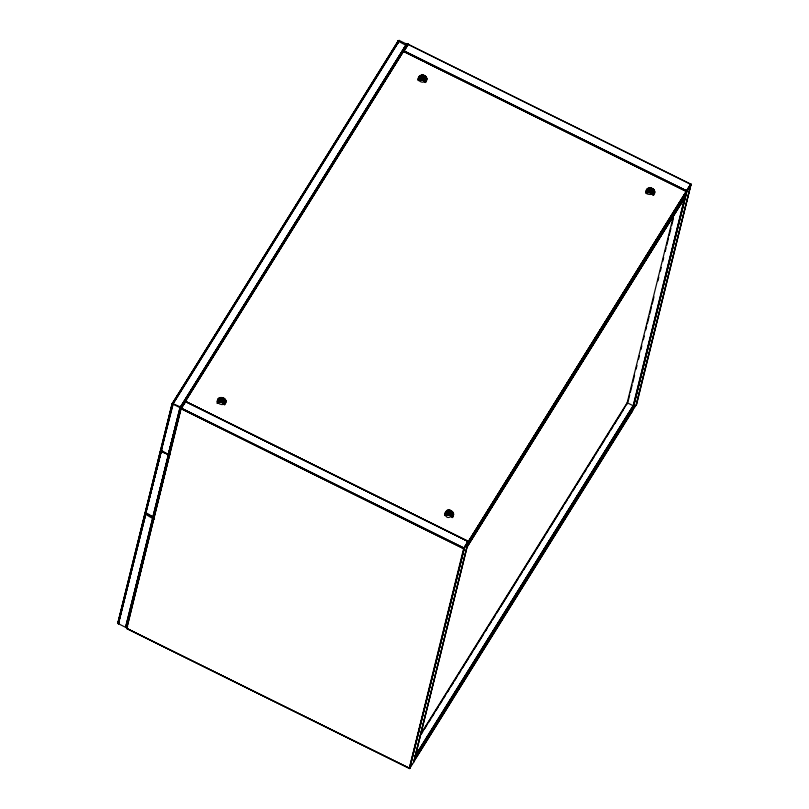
<?xml version="1.0" encoding="UTF-8"?>
<svg xmlns="http://www.w3.org/2000/svg" width="809" height="809" viewBox="0 0 809 809"><rect width="100%" height="100%" fill="white"/><g stroke="black" fill="none" stroke-linecap="round" stroke-linejoin="round"><path stroke-width="1.21" d="M418.435 80.657L420.761 79.818L421.924 75.095L421.428 79.818L423.35 80.344L425.221 82.022L426.394 77.31C424.492 73.215 416.382 75.318 418.87 80.01C420.771 84.106 428.881 82.002 426.394 77.31L425.221 82.022L426.394 77.31M647.281 188.649L646.108 193.361L648.434 192.532L649.607 187.809C635.348 197.639 667.192 195.626 649.607 187.809L649.101 192.532L651.599 193.381L653.156 195.272M409.435 768.216L126.76 628.553L180.973 407.999L185.443 401.355L468.421 541.514L413.874 761.936L409.576 768.55L464.336 548.199L468.381 541.706M629.139 415.674L632.416 411.245L686.962 190.975L403.63 50.714L403.731 51.564L422.935 61.079M409.253 768.368L463.628 548.644L468.138 541.312L463.628 548.644L181.054 408.697M413.783 761.087L413.915 761.866M632.051 411.002L636.531 404.136M636.491 404.045L691.028 184.25L407.766 44.131L180.973 408.09L172.175 403.782L398.149 40.966L399.171 40.45L406.735 44.141L407.069 45.628L181.964 406.937M690.785 184.139L686.244 191.42L425.2 62.192M422.47 77.077L422.591 75.106C423.461 76.319 427.061 82.326 426.04 76.804L425.17 78.19L425.605 76.349L424.725 77.613L425.089 75.955L424.442 77.381L424.523 75.621L424.128 77.199L423.906 75.368L423.805 77.067L423.259 75.186C423.946 77.603 420.377 77.057 420.761 79.818L422.268 79.029L424.068 75.995M650.143 189.791L650.264 187.809C650.8 190.135 654.956 191.248 652.893 194.736L654.066 190.014L653.257 192.411L653.712 189.518L652.843 190.904L653.278 189.063L652.398 190.327L652.762 188.669L652.115 190.085L652.196 188.335L651.801 189.903L651.579 188.072L651.478 189.771L650.932 187.9C651.528 190.439 647.615 190.924 650.264 187.809L650.446 189.71M425.413 78.069L423.926 80.678L425.281 77.775M653.318 190.863L652.105 193.786L651.872 192.744L653.136 190.793L651.599 193.381L651.649 192.643L652.964 190.489M225.954 401.345C225.65 406.452 216.792 405.066 217.52 400.202C218.956 394.711 228.704 398.513 225.367 403.711M453.576 514.615C445.668 499.092 440.733 525.951 453.576 514.615L453 516.971M118.701 622.849L118.225 623.618L118.013 622.242L144.872 513.725C167.069 528.044 143.739 508.446 145.59 514.352L118.225 623.618L125.739 627.4L127.195 626.54L125.739 627.4M169.496 455.285L160.445 450.805L145.195 512.582L145.741 513.725L152.83 517.224L154.185 516.799M399.171 40.45L172.55 404.085L161.042 450.593L173.338 403.428L172.115 403.61L160.829 449.207C159.717 453.03 172.853 455.538 168.909 453.505L168.403 454.304L180.245 407.888L406.593 44.05L180.579 407.018L172.307 403.357L173.338 403.428L399.494 40.531M421.59 77.725L421.924 75.095L421.732 77.533L422.591 75.106L422.773 77.007M425.221 82.022L425.483 80.091M653.156 192.805L652.893 194.736L654.066 190.014M415.452 756.182L415.128 755.677L415.452 756.182L633.204 405.744L627.187 402.751L420.447 734.501M407.817 44.111L185.14 401.365L468.553 541.625L691.007 184.482L407.716 44.171M633.538 406.209L633.204 405.744L415.189 755.717M468.553 541.625L690.755 184.088L686.244 191.42L686.558 190.782M425.635 78.16L424.412 80.121L424.867 81.527C426.919 79.221 418.445 79.828 422.905 76.481L421.428 79.818L423.238 76.825L421.428 79.818L421.489 78.119L422.763 76.046M650.567 189.154L649.101 192.532L648.434 192.532L649.607 187.809L649.263 190.439L650.517 188.436M425.574 79.434L426.04 76.804L425.332 78.503M653.257 192.148L653.712 189.518L653.005 191.207M424.786 80.253L426.05 78.261L424.786 80.253L424.867 81.527L425.089 80.303M653.369 190.873L652.084 192.835L652.539 194.241L653.055 192.926L652.539 194.241C652.59 191.652 646.502 191.925 650.436 188.76M425.605 76.349L423.35 80.344L424.351 77.563L422.733 80.081L424.037 77.381L422.864 79.383M652.691 189.336L650.406 192.795L651.71 190.095L650.537 192.087M422.187 77.199L422.591 75.106L421.934 77.351M649.86 189.913L650.264 187.809L649.607 190.064M422.268 79.029L422.086 79.909L424.401 76.258L422.561 79.201L422.733 80.081M651.741 188.709L649.758 192.623L651.457 189.953M425.534 79.13L426.04 76.804L425.453 78.817M653.207 191.844L653.712 189.518L653.126 191.521M117.962 622.465L119.469 619.805L117.952 622.91L144.942 513.614L146.085 513.533L144.922 513.675M117.983 623.112L145.954 512.734L145.195 512.795L160.516 450.694L161.658 450.613L169.617 455.093M160.951 449.025L161.395 449.713L160.769 449.875L172.236 403.418M161.669 449.905L145.468 513.513L161.365 450.502L160.495 450.977L145.286 513.189L145.954 512.734M145.367 513.361L161.527 449.814M160.94 450.441L172.428 404.004L398.999 40.46M118.225 623.618L146.095 512.825M145.307 514.19L118.498 623.83L118.994 623.021M160.87 451.27L145.741 513.725L146.237 512.906C144.214 510.853 146.833 512.957 144.993 513.968L118.033 623.304L118.569 622.738M172.55 404.085L161.315 450.805L161.81 449.986M153.589 518.185L126.619 627.197L127.124 626.601L125.911 627.43L152.668 517.861C153.589 515.454 155.591 520.541 152.011 517.173M169.496 453.677C168.575 453.546 171.488 453.262 168.565 455.083L153.164 517.315L168.242 454.941L168.757 454.132L169.597 454.992M180.245 407.888L168.403 454.304L179.922 407.746L406.078 44.849C410.557 47.964 394.529 39.226 398.149 40.966M125.911 627.43L169.394 454.638M153.336 517.305L169.172 454.405M168.909 454.385L180.397 407.948L406.957 44.404M126.265 627.38L153.72 517.436M153.518 517.264L169.293 454.516M169.081 454.345L180.549 407.999M153.862 517.082L169.162 455.265M169.435 454.162L180.842 408.07L407.129 44.97M126.517 628.431L181.014 407.938M126.609 628.482L181.297 407.908L180.437 406.937L180.973 408.09L464.336 548.199L180.973 407.999M217.085 402.033L217.672 399.676M217.338 401.537L217.914 399.171M218.258 398.726L217.095 403.438C219.209 401.224 223.426 402.144 224.568 404.955M217.52 403.044L218.683 398.331M218.025 402.72L219.188 397.998M218.582 402.467L219.755 397.745M220.372 397.573L219.199 402.295L221.818 402.478L223.951 403.924L225.124 399.201M219.846 402.215L221.009 397.492M220.503 402.215L221.676 397.492M221.17 402.306L222.344 397.583M221.818 402.478L222.991 397.755M222.435 402.73L223.608 398.018M223.011 403.064L224.174 398.352M223.517 403.469L224.68 398.746M224.305 404.419L225.478 399.697M224.862 403.772L225.731 400.233M225.013 404.328L225.893 400.789M397.249 43.807L397.886 41.35M397.411 43.544L398.008 41.148M398.038 43.008L398.635 40.571M398.21 42.938L398.817 40.501L172.327 403.924L160.86 450.269L161.395 449.713L160.789 449.44M417.849 80.172L418.587 77.28M418.253 79.14L418.829 76.784M418.304 79.869L419.173 76.329M418.728 79.474L419.608 75.935M418.941 80.324L420.104 75.611M419.507 80.071L420.67 75.358M420.114 79.899L421.287 75.186M423.35 80.344L424.786 77.533M425.483 82.558L426.646 77.836M426.222 80.758L426.808 78.392M426.242 81.871L426.869 78.958M444.606 515.272L445.344 512.38M444.717 515.424L445.587 511.885M445.061 514.969L445.931 511.43M445.486 514.575L446.366 511.035M445.193 515.758L446.861 510.712M445.698 515.434L447.428 510.459M448.044 510.287L446.871 515.009L446.265 515.181M453.151 512.41L451.978 517.133L449.491 515.191L446.871 515.009L447.519 514.918L448.682 510.206M447.519 514.918L448.186 514.928L449.349 510.206M448.186 514.928L448.843 515.009L450.016 510.297M452.797 511.915L451.624 516.627L449.491 515.191L450.664 510.469M450.107 515.444L451.28 510.732M450.684 515.778L451.847 511.055M451.189 516.172L452.362 511.46M452.241 517.669L453.404 512.946M452.696 517.042L453.566 513.503M453.04 516.415L453.627 514.059M409.445 768.51L464.245 548.31L409.698 768.54M631.94 411.427L413.793 761.35L467.015 546.257M413.945 761.633L468.411 541.474L185.312 401.325M645.926 191.854L646.502 189.488M645.976 192.582L646.846 189.043M646.613 193.038L647.776 188.315M647.18 192.785L648.343 188.062M647.787 192.613L648.96 187.89M652.61 189.276L651.023 193.058L652.459 190.246M653.45 194.089L654.319 190.55M653.611 194.645L654.481 191.106M653.763 195.111L654.542 191.662M626.783 404.409L673.816 214.345M627.905 402.225L629.726 394.873M630.332 392.426L632.153 385.064M632.759 382.617L634.58 375.265M636.096 369.137L637.007 365.456M638.523 359.327L639.434 355.657M640.95 349.518L641.861 345.847M643.377 339.719L644.288 336.038M645.804 329.91L646.715 326.239M647.321 323.782L649.142 316.43M649.748 313.983L651.569 306.621M652.175 304.174L653.996 296.822M657.939 280.885L658.85 277.204M660.366 271.076L661.277 267.405M662.793 261.277L663.704 257.596M665.22 251.468L666.131 247.797M666.737 245.339L668.558 237.988M669.164 235.54L670.985 228.178M671.591 225.731L673.401 218.379M633.073 406.26L684.738 197.527M633.214 406.361L684.91 197.477M413.996 761.37L632.284 411.285L686.962 190.975M690.906 184.159L636.279 404.187M691.048 184.28L636.501 404.712L633.791 408.221M145.59 514.352L118.347 623.739L118.842 622.94M126.093 626.53L125.577 627.339L152.83 517.932L154.185 516.577M145.6 513.624L161.163 451.432M161.163 450.704L172.843 404.237M154.499 516.294L152.83 517.224L168.403 455.012L169.364 453.657M168.403 454.304L180.083 407.827L406.735 44.141M125.577 627.339L152.992 518.003M152.83 517.224L168.565 455.083M424.867 81.527L425.251 80.283M652.539 194.241L652.924 192.997M182.399 406.705C176.726 415.604 190.499 393.477 183.694 404.621M650.719 189.346L649.101 192.532L649.951 191.743M467.289 546.702L685.385 196.729L589.539 349.872M467.086 546.813L685.385 196.729M632.274 411.326L686.669 191.248L403.59 51.189M403.893 51.169C417.545 29.205 394.853 66.449 407.675 44.232M468.098 541.342L463.628 548.644L463.931 547.996L463.628 548.644L180.983 408.515M181.145 408.666L181.418 408.13L181.105 408.788M652.641 190.6L653.278 189.063M420.761 79.818L421.489 78.119M648.434 192.532L649.162 190.823M403.731 51.564L404.035 50.906M463.628 548.644L463.931 547.996M422.561 79.201L424.27 76.127M650.234 191.915L651.376 189.862L650.406 192.795M651.518 188.517L649.101 192.532L650.476 188.993M425.038 77.654L423.926 80.678M653.359 189.286L651.023 193.058M421.823 78.685L423.046 76.633M422.804 76.289L421.651 78.503M154.438 516.415L153.346 516.425L153.922 516.597M172.175 403.782L398.463 40.683M172.691 404.156L399.333 40.47M407.099 44.758L180.7 408.039L169.263 454.274L169.748 453.657M161.274 449.602L160.769 449.875L161.021 449.248M160.566 451.038L161.395 449.713L160.799 450.087M161.011 451.351L161.507 450.552M168.565 454.365L169.061 453.566M169.597 454.031L170.062 453.424M145.236 513.007L145.448 512.168M144.932 513.897L146.328 511.389M145.438 514.271L145.933 513.472M423.512 79.717L425.332 76.784M152.992 517.295L153.791 516.577M153.599 517.325L126.083 627.42L126.679 626.702M153.821 517.558L126.437 627.299L126.811 626.702M117.942 622.687L118.134 622.05M118.266 622.394L117.952 622.91L118.205 622.283M126.517 628.158L127.67 626.308M649.182 190.631L650.527 188.396M649.324 191.217L650.578 189.195M649.496 191.399L651.569 188.578M651.184 192.421L653.005 189.498M468.542 541.484L686.487 191.328M468.451 541.312L686.426 191.278M467.491 545.701L500.842 492.196M502.167 490.052L504.836 485.774M506.171 483.64L538.855 431.197M540.179 429.063L542.849 424.776M544.184 422.642L565.531 388.391M566.856 386.257L569.526 381.969M570.861 379.836L588.204 352.006M466.965 546.803L685.041 196.87M421.337 733.682L534.982 551.334M536.327 549.19L565.734 501.984M567.079 499.841L569.748 495.553M571.083 493.409L596.486 452.646M597.821 450.502L600.5 446.204M601.835 444.06L627.238 403.297M421.368 734.006L422.702 731.872M424.705 728.656L426.707 725.451M428.709 722.235L430.701 719.029M432.036 716.885L434.039 713.68M436.041 710.464L438.043 707.258M440.045 704.042L442.048 700.837M443.383 698.693L445.375 695.487M447.377 692.271L449.379 689.066M451.382 685.85L453.384 682.644M454.719 680.5L456.711 677.295M458.713 674.079L460.715 670.873M462.718 667.658L464.72 664.452M466.055 662.308L468.724 658.03M470.049 655.887L472.719 651.609M474.054 649.465L476.723 645.188M478.058 643.044L483.388 634.489M485.39 631.273L487.392 628.067M489.394 624.851L491.397 621.646M492.732 619.502L495.401 615.224M496.726 613.08L499.396 608.803M500.731 606.659L518.073 578.839M519.408 576.696L522.068 572.418M523.403 570.274L526.072 565.997M527.407 563.853L540.746 542.455M542.081 540.311L544.75 536.033M546.085 533.889L548.745 529.612M550.08 527.468L559.423 512.491M561.416 509.276L563.418 506.07M565.42 502.854L567.422 499.649M568.757 497.505L571.427 493.227M572.762 491.083L575.421 486.806M576.756 484.662L582.096 476.107M584.098 472.891L586.1 469.685M588.092 466.469L590.095 463.264M591.43 461.12L594.099 456.842M595.434 454.698L598.104 450.421M599.439 448.277L604.768 439.722M606.77 436.506L608.773 433.3M610.775 430.085L612.777 426.879M614.769 423.673L616.771 420.458M618.106 418.314L620.776 414.036M622.111 411.892L623.446 409.758M415.391 755.93L633.326 405.835M415.462 756.091L633.467 405.997M409.89 767.326L411.842 764.202M413.723 761.33L415.057 759.186M416.392 757.052L437.74 722.801M439.065 720.667L453.07 698.187M454.405 696.053L457.075 691.766M458.41 689.632L475.753 661.802M477.088 659.669L479.747 655.381M481.082 653.247L502.429 618.996M503.754 616.862L623.8 424.24M625.135 422.096L627.804 417.818M653.268 189.619L651.417 192.542L651.599 193.381M181.267 408.393L185.463 401.648M423.977 79.939L425.221 77.988M651.649 192.643L653.52 189.731M425.463 78.089L424.199 80.04L424.432 81.072L425.696 78.16M145.195 512.795L145.519 512.289M686.335 191.399L403.64 51.382M160.819 450.461L162.518 451.756M172.186 403.499L173.338 403.428M448.843 515.009L449.491 515.191M150.09 515.758L153.184 517.052L154.034 518.175M150.181 515.808L153.336 517.133M403.6 50.775L686.922 191.035M403.57 50.927L686.811 191.146M185.089 401.395L468.411 541.656M180.943 408.323L464.042 548.472L409.576 768.55L126.487 628.401M167.584 454.253L169.607 455.255L168.747 454.132M126.477 628.219L409.799 768.469M406.088 44.859L406.947 45.82M180.579 407.018L181.267 407.797M406.078 44.849L406.937 45.982M686.305 191.177L686.639 191.642M650.932 187.9L651.134 189.7M423.259 75.186L423.461 76.986"/></g></svg>
